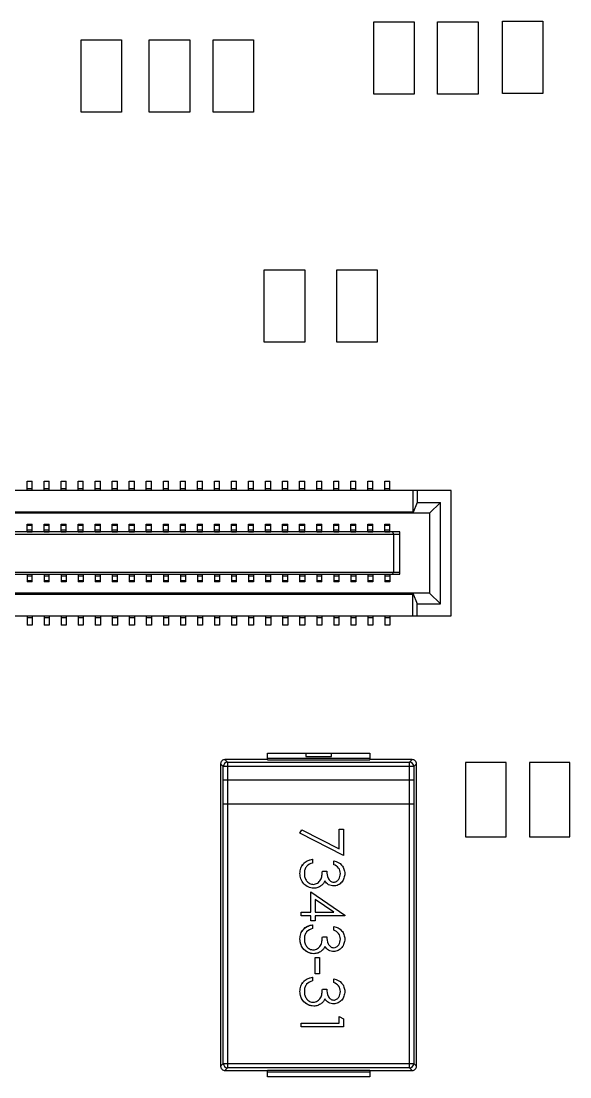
# Model space of a CAD drawing. Header units: millimetres. Extents: x 0 to 160, y -2 to 126.
# Drawn here: x 48.11 to 61, y 69.9 to 94.69 of the extents above; entities that cross this region are included whole.
import ezdxf

# ---------------------------------------------------------------- set-up
doc = ezdxf.new("R2010")
doc.units = ezdxf.units.MM

msp = doc.modelspace()

# ---------------------------------------------------------------- linework, layer by layer
at = {"color": 7, "linetype": 'Continuous', "lineweight": 25}
for p, q in [((56.396, 92.978), (56.396, 94.678)), ((56.396, 94.678), (57.346, 94.678)), ((57.346, 94.678), (57.346, 92.978)), ((57.894, 94.678), (58.844, 94.678)), ((57.894, 92.978), (57.894, 94.678)), ((58.844, 94.678), (58.844, 92.978)), ((59.418, 92.991), (59.418, 94.691)), ((59.418, 94.691), (60.368, 94.691)), ((60.368, 94.691), (60.368, 92.991)), ((49.525, 92.55), (49.525, 94.25)), ((49.525, 94.25), (50.475, 94.25)), ((50.475, 94.25), (50.475, 92.55)), ((51.125, 94.25), (52.075, 94.25)), ((51.125, 92.55), (51.125, 94.25)), ((52.075, 94.25), (52.075, 92.55)), ((52.625, 92.55), (52.625, 94.25)), ((52.625, 94.25), (53.575, 94.25)), ((53.575, 94.25), (53.575, 92.55)), ((57.346, 92.978), (56.396, 92.978)), ((58.844, 92.978), (57.894, 92.978)), ((60.368, 92.991), (59.418, 92.991)), ((50.475, 92.55), (49.525, 92.55)), ((52.075, 92.55), (51.125, 92.55)), ((53.575, 92.55), (52.625, 92.55)), ((53.825, 87.15), (53.825, 88.85)), ((53.825, 88.85), (54.775, 88.85)), ((54.775, 88.85), (54.775, 87.15)), ((55.525, 87.15), (55.525, 88.85)), ((55.525, 88.85), (56.475, 88.85)), ((56.475, 88.85), (56.475, 87.15)), ((54.775, 87.15), (53.825, 87.15)), ((56.475, 87.15), (55.525, 87.15)), ((48.255, 83.67), (48.255, 83.89)), ((48.255, 83.89), (48.375, 83.89)), ((48.375, 83.67), (48.375, 83.89)), ((48.655, 83.67), (48.655, 83.89)), ((48.655, 83.89), (48.775, 83.89)), ((48.775, 83.67), (48.775, 83.89)), ((49.055, 83.67), (49.055, 83.89)), ((49.055, 83.89), (49.175, 83.89)), ((49.175, 83.67), (49.175, 83.89)), ((49.455, 83.67), (49.455, 83.89)), ((49.455, 83.89), (49.575, 83.89)), ((49.575, 83.67), (49.575, 83.89)), ((49.855, 83.67), (49.855, 83.89)), ((49.855, 83.89), (49.975, 83.89)), ((49.975, 83.67), (49.975, 83.89)), ((50.255, 83.67), (50.255, 83.89)), ((50.255, 83.89), (50.375, 83.89)), ((50.375, 83.67), (50.375, 83.89)), ((50.655, 83.67), (50.655, 83.89)), ((50.655, 83.89), (50.775, 83.89)), ((50.775, 83.67), (50.775, 83.89)), ((51.055, 83.67), (51.055, 83.89)), ((51.055, 83.89), (51.175, 83.89)), ((51.175, 83.67), (51.175, 83.89)), ((51.455, 83.67), (51.455, 83.89)), ((51.455, 83.89), (51.575, 83.89)), ((51.575, 83.67), (51.575, 83.89)), ((51.855, 83.67), (51.855, 83.89)), ((51.855, 83.89), (51.975, 83.89)), ((51.975, 83.67), (51.975, 83.89)), ((52.255, 83.67), (52.255, 83.89)), ((52.255, 83.89), (52.375, 83.89)), ((52.375, 83.67), (52.375, 83.89)), ((52.655, 83.67), (52.655, 83.89)), ((52.655, 83.89), (52.775, 83.89)), ((52.775, 83.67), (52.775, 83.89)), ((53.055, 83.67), (53.055, 83.89)), ((53.055, 83.89), (53.175, 83.89)), ((53.175, 83.67), (53.175, 83.89)), ((53.455, 83.67), (53.455, 83.89)), ((53.455, 83.89), (53.575, 83.89)), ((53.575, 83.67), (53.575, 83.89)), ((53.855, 83.67), (53.855, 83.89)), ((53.855, 83.89), (53.975, 83.89)), ((53.975, 83.67), (53.975, 83.89)), ((54.255, 83.67), (54.255, 83.89)), ((54.255, 83.89), (54.375, 83.89)), ((54.375, 83.67), (54.375, 83.89)), ((54.655, 83.67), (54.655, 83.89)), ((54.655, 83.89), (54.775, 83.89)), ((54.775, 83.67), (54.775, 83.89)), ((55.055, 83.67), (55.055, 83.89)), ((55.055, 83.89), (55.175, 83.89)), ((55.175, 83.67), (55.175, 83.89)), ((55.455, 83.67), (55.455, 83.89)), ((55.455, 83.89), (55.575, 83.89)), ((55.575, 83.67), (55.575, 83.89)), ((55.855, 83.67), (55.855, 83.89)), ((55.855, 83.89), (55.975, 83.89)), ((55.975, 83.67), (55.975, 83.89)), ((56.255, 83.67), (56.255, 83.89)), ((56.255, 83.89), (56.375, 83.89)), ((56.375, 83.67), (56.375, 83.89)), ((56.655, 83.67), (56.655, 83.89)), ((56.655, 83.89), (56.775, 83.89)), ((56.775, 83.67), (56.775, 83.89)), ((58.215, 83.67), (35.615, 83.67)), ((48.255, 83.72), (48.375, 83.72)), ((48.655, 83.72), (48.775, 83.72)), ((49.055, 83.72), (49.175, 83.72)), ((49.455, 83.72), (49.575, 83.72)), ((49.855, 83.72), (49.975, 83.72)), ((50.255, 83.72), (50.375, 83.72)), ((50.655, 83.72), (50.775, 83.72)), ((51.055, 83.72), (51.175, 83.72)), ((51.455, 83.72), (51.575, 83.72)), ((51.855, 83.72), (51.975, 83.72)), ((52.255, 83.72), (52.375, 83.72)), ((52.655, 83.72), (52.775, 83.72)), ((53.055, 83.72), (53.175, 83.72)), ((53.455, 83.72), (53.575, 83.72)), ((53.855, 83.72), (53.975, 83.72)), ((54.255, 83.72), (54.375, 83.72)), ((54.655, 83.72), (54.775, 83.72)), ((55.055, 83.72), (55.175, 83.72)), ((55.455, 83.72), (55.575, 83.72)), ((55.855, 83.72), (55.975, 83.72)), ((56.255, 83.72), (56.375, 83.72)), ((56.655, 83.72), (56.775, 83.72)), ((57.315, 83.67), (57.315, 83.14)), ((57.415, 83.67), (57.415, 83.39)), ((58.215, 80.73), (58.215, 83.67)), ((57.415, 83.39), (57.315, 83.14)), ((57.415, 83.39), (57.965, 83.39)), ((57.965, 83.39), (57.705, 83.14)), ((57.965, 81.01), (57.965, 83.39)), ((57.705, 83.14), (36.125, 83.14)), ((36.515, 83.165), (57.315, 83.165)), ((57.705, 83.14), (57.705, 81.26)), ((48.255, 82.695), (48.255, 82.875)), ((48.255, 82.875), (48.375, 82.875)), ((48.255, 82.853), (48.375, 82.853)), ((48.375, 82.695), (48.375, 82.875)), ((48.655, 82.695), (48.655, 82.875)), ((48.655, 82.875), (48.775, 82.875)), ((48.655, 82.853), (48.775, 82.853)), ((48.775, 82.695), (48.775, 82.875)), ((49.055, 82.695), (49.055, 82.875)), ((49.055, 82.875), (49.175, 82.875)), ((49.055, 82.853), (49.175, 82.853)), ((49.175, 82.695), (49.175, 82.875)), ((49.455, 82.695), (49.455, 82.875)), ((49.455, 82.875), (49.575, 82.875)), ((49.455, 82.853), (49.575, 82.853)), ((49.575, 82.695), (49.575, 82.875)), ((49.855, 82.695), (49.855, 82.875)), ((49.855, 82.875), (49.975, 82.875)), ((49.855, 82.853), (49.975, 82.853)), ((49.975, 82.695), (49.975, 82.875)), ((50.255, 82.695), (50.255, 82.875)), ((50.255, 82.875), (50.375, 82.875)), ((50.255, 82.853), (50.375, 82.853)), ((50.375, 82.695), (50.375, 82.875)), ((50.655, 82.695), (50.655, 82.875)), ((50.655, 82.875), (50.775, 82.875)), ((50.655, 82.853), (50.775, 82.853)), ((50.775, 82.695), (50.775, 82.875)), ((51.055, 82.695), (51.055, 82.875)), ((51.055, 82.875), (51.175, 82.875)), ((51.055, 82.853), (51.175, 82.853)), ((51.175, 82.695), (51.175, 82.875)), ((51.455, 82.695), (51.455, 82.875)), ((51.455, 82.875), (51.575, 82.875)), ((51.455, 82.853), (51.575, 82.853)), ((51.575, 82.695), (51.575, 82.875)), ((51.855, 82.695), (51.855, 82.875)), ((51.855, 82.875), (51.975, 82.875)), ((51.855, 82.853), (51.975, 82.853)), ((51.975, 82.695), (51.975, 82.875)), ((52.255, 82.695), (52.255, 82.875)), ((52.255, 82.875), (52.375, 82.875)), ((52.255, 82.853), (52.375, 82.853)), ((52.375, 82.695), (52.375, 82.875)), ((52.655, 82.695), (52.655, 82.875)), ((52.655, 82.875), (52.775, 82.875)), ((52.655, 82.853), (52.775, 82.853)), ((52.775, 82.695), (52.775, 82.875)), ((53.055, 82.695), (53.055, 82.875)), ((53.055, 82.875), (53.175, 82.875)), ((53.055, 82.853), (53.175, 82.853)), ((53.175, 82.695), (53.175, 82.875)), ((53.455, 82.695), (53.455, 82.875)), ((53.455, 82.875), (53.575, 82.875)), ((53.455, 82.853), (53.575, 82.853)), ((53.575, 82.695), (53.575, 82.875)), ((53.855, 82.695), (53.855, 82.875)), ((53.855, 82.875), (53.975, 82.875)), ((53.855, 82.853), (53.975, 82.853)), ((53.975, 82.695), (53.975, 82.875)), ((54.255, 82.695), (54.255, 82.875)), ((54.255, 82.875), (54.375, 82.875)), ((54.255, 82.853), (54.375, 82.853)), ((54.375, 82.695), (54.375, 82.875)), ((54.655, 82.695), (54.655, 82.875)), ((54.655, 82.875), (54.775, 82.875)), ((54.655, 82.853), (54.775, 82.853)), ((54.775, 82.695), (54.775, 82.875)), ((55.055, 82.695), (55.055, 82.875)), ((55.055, 82.875), (55.175, 82.875)), ((55.055, 82.853), (55.175, 82.853)), ((55.175, 82.695), (55.175, 82.875)), ((55.455, 82.695), (55.455, 82.875)), ((55.455, 82.875), (55.575, 82.875)), ((55.455, 82.853), (55.575, 82.853)), ((55.575, 82.695), (55.575, 82.875)), ((55.855, 82.695), (55.855, 82.875)), ((55.855, 82.875), (55.975, 82.875)), ((55.855, 82.853), (55.975, 82.853)), ((55.975, 82.695), (55.975, 82.875)), ((56.255, 82.695), (56.255, 82.875)), ((56.255, 82.875), (56.375, 82.875)), ((56.255, 82.853), (56.375, 82.853)), ((56.375, 82.695), (56.375, 82.875)), ((56.655, 82.695), (56.655, 82.875)), ((56.655, 82.875), (56.775, 82.875)), ((56.655, 82.853), (56.775, 82.853)), ((56.775, 82.695), (56.775, 82.875)), ((57.005, 82.695), (36.825, 82.695)), ((36.825, 82.645), (57.005, 82.645)), ((48.255, 82.745), (48.375, 82.745)), ((48.255, 82.7), (48.375, 82.7)), ((48.655, 82.745), (48.775, 82.745)), ((48.655, 82.7), (48.775, 82.7)), ((49.055, 82.745), (49.175, 82.745)), ((49.055, 82.7), (49.175, 82.7)), ((49.455, 82.745), (49.575, 82.745)), ((49.455, 82.7), (49.575, 82.7)), ((49.855, 82.745), (49.975, 82.745)), ((49.855, 82.7), (49.975, 82.7)), ((50.255, 82.745), (50.375, 82.745)), ((50.255, 82.7), (50.375, 82.7)), ((50.655, 82.745), (50.775, 82.745)), ((50.655, 82.7), (50.775, 82.7)), ((51.055, 82.745), (51.175, 82.745)), ((51.055, 82.7), (51.175, 82.7)), ((51.455, 82.745), (51.575, 82.745)), ((51.455, 82.7), (51.575, 82.7)), ((51.855, 82.745), (51.975, 82.745)), ((51.855, 82.7), (51.975, 82.7)), ((52.255, 82.745), (52.375, 82.745)), ((52.255, 82.7), (52.375, 82.7)), ((52.655, 82.745), (52.775, 82.745)), ((52.655, 82.7), (52.775, 82.7)), ((53.055, 82.745), (53.175, 82.745)), ((53.055, 82.7), (53.175, 82.7)), ((53.455, 82.745), (53.575, 82.745)), ((53.455, 82.7), (53.575, 82.7)), ((53.855, 82.745), (53.975, 82.745)), ((53.855, 82.7), (53.975, 82.7)), ((54.255, 82.745), (54.375, 82.745)), ((54.255, 82.7), (54.375, 82.7)), ((54.655, 82.745), (54.775, 82.745)), ((54.655, 82.7), (54.775, 82.7)), ((55.055, 82.745), (55.175, 82.745)), ((55.055, 82.7), (55.175, 82.7)), ((55.455, 82.745), (55.575, 82.745)), ((55.455, 82.7), (55.575, 82.7)), ((55.855, 82.745), (55.975, 82.745)), ((55.855, 82.7), (55.975, 82.7)), ((56.255, 82.745), (56.375, 82.745)), ((56.255, 82.7), (56.375, 82.7)), ((56.655, 82.745), (56.775, 82.745)), ((56.655, 82.7), (56.775, 82.7)), ((56.834, 82.695), (56.855, 82.645)), ((56.855, 82.645), (56.855, 81.755)), ((57.005, 81.705), (57.005, 82.695)), ((36.825, 81.755), (57.005, 81.755)), ((36.825, 81.705), (57.005, 81.705)), ((48.255, 81.705), (48.255, 81.525)), ((48.375, 81.7), (48.255, 81.7)), ((48.375, 81.655), (48.255, 81.655)), ((48.375, 81.525), (48.375, 81.705)), ((48.655, 81.705), (48.655, 81.525)), ((48.775, 81.7), (48.655, 81.7)), ((48.775, 81.655), (48.655, 81.655)), ((48.775, 81.525), (48.775, 81.705)), ((49.055, 81.705), (49.055, 81.525)), ((49.175, 81.7), (49.055, 81.7)), ((49.175, 81.655), (49.055, 81.655)), ((49.175, 81.705), (49.175, 81.525)), ((49.455, 81.705), (49.455, 81.525)), ((49.575, 81.7), (49.455, 81.7)), ((49.575, 81.655), (49.455, 81.655)), ((49.575, 81.705), (49.575, 81.525)), ((49.855, 81.705), (49.855, 81.525)), ((49.975, 81.7), (49.855, 81.7)), ((49.975, 81.655), (49.855, 81.655)), ((49.975, 81.525), (49.975, 81.705)), ((50.255, 81.705), (50.255, 81.525)), ((50.375, 81.7), (50.255, 81.7)), ((50.375, 81.655), (50.255, 81.655)), ((50.375, 81.525), (50.375, 81.705)), ((50.655, 81.705), (50.655, 81.525)), ((50.775, 81.7), (50.655, 81.7)), ((50.775, 81.655), (50.655, 81.655)), ((50.775, 81.525), (50.775, 81.705)), ((51.055, 81.705), (51.055, 81.525)), ((51.175, 81.7), (51.055, 81.7)), ((51.175, 81.655), (51.055, 81.655)), ((51.175, 81.525), (51.175, 81.705)), ((51.455, 81.705), (51.455, 81.525)), ((51.575, 81.7), (51.455, 81.7)), ((51.575, 81.655), (51.455, 81.655)), ((51.575, 81.525), (51.575, 81.705)), ((51.855, 81.705), (51.855, 81.525)), ((51.975, 81.7), (51.855, 81.7)), ((51.975, 81.655), (51.855, 81.655)), ((51.975, 81.705), (51.975, 81.525)), ((52.255, 81.705), (52.255, 81.525)), ((52.375, 81.7), (52.255, 81.7)), ((52.375, 81.655), (52.255, 81.655)), ((52.375, 81.525), (52.375, 81.705)), ((52.655, 81.705), (52.655, 81.525)), ((52.775, 81.7), (52.655, 81.7)), ((52.775, 81.655), (52.655, 81.655)), ((52.775, 81.705), (52.775, 81.525)), ((53.055, 81.705), (53.055, 81.525)), ((53.175, 81.7), (53.055, 81.7)), ((53.175, 81.655), (53.055, 81.655)), ((53.175, 81.525), (53.175, 81.705)), ((53.455, 81.705), (53.455, 81.525)), ((53.575, 81.7), (53.455, 81.7)), ((53.575, 81.655), (53.455, 81.655)), ((53.575, 81.705), (53.575, 81.525)), ((53.855, 81.705), (53.855, 81.525)), ((53.975, 81.7), (53.855, 81.7)), ((53.975, 81.655), (53.855, 81.655)), ((53.975, 81.525), (53.975, 81.705)), ((54.255, 81.705), (54.255, 81.525)), ((54.375, 81.7), (54.255, 81.7)), ((54.375, 81.655), (54.255, 81.655)), ((54.375, 81.525), (54.375, 81.705)), ((54.655, 81.705), (54.655, 81.525)), ((54.775, 81.7), (54.655, 81.7)), ((54.775, 81.655), (54.655, 81.655)), ((54.775, 81.705), (54.775, 81.525)), ((55.055, 81.705), (55.055, 81.525)), ((55.175, 81.7), (55.055, 81.7)), ((55.175, 81.655), (55.055, 81.655)), ((55.175, 81.525), (55.175, 81.705)), ((55.455, 81.705), (55.455, 81.525)), ((55.575, 81.7), (55.455, 81.7)), ((55.575, 81.655), (55.455, 81.655)), ((55.575, 81.705), (55.575, 81.525)), ((55.855, 81.705), (55.855, 81.525)), ((55.975, 81.7), (55.855, 81.7)), ((55.975, 81.655), (55.855, 81.655)), ((55.975, 81.705), (55.975, 81.525)), ((56.255, 81.705), (56.255, 81.525)), ((56.375, 81.7), (56.255, 81.7)), ((56.375, 81.655), (56.255, 81.655)), ((56.375, 81.705), (56.375, 81.525)), ((56.655, 81.705), (56.655, 81.525)), ((56.775, 81.7), (56.655, 81.7)), ((56.775, 81.655), (56.655, 81.655)), ((56.775, 81.705), (56.775, 81.525)), ((56.834, 81.705), (56.855, 81.755)), ((48.375, 81.547), (48.255, 81.547)), ((48.375, 81.525), (48.255, 81.525)), ((48.775, 81.547), (48.655, 81.547)), ((48.775, 81.525), (48.655, 81.525)), ((49.175, 81.547), (49.055, 81.547)), ((49.175, 81.525), (49.055, 81.525)), ((49.575, 81.547), (49.455, 81.547)), ((49.575, 81.525), (49.455, 81.525)), ((49.975, 81.547), (49.855, 81.547)), ((49.975, 81.525), (49.855, 81.525)), ((50.375, 81.547), (50.255, 81.547)), ((50.375, 81.525), (50.255, 81.525)), ((50.775, 81.547), (50.655, 81.547)), ((50.775, 81.525), (50.655, 81.525)), ((51.175, 81.547), (51.055, 81.547)), ((51.175, 81.525), (51.055, 81.525)), ((51.575, 81.547), (51.455, 81.547)), ((51.575, 81.525), (51.455, 81.525)), ((51.975, 81.547), (51.855, 81.547)), ((51.975, 81.525), (51.855, 81.525)), ((52.375, 81.547), (52.255, 81.547)), ((52.375, 81.525), (52.255, 81.525)), ((52.775, 81.547), (52.655, 81.547)), ((52.775, 81.525), (52.655, 81.525)), ((53.175, 81.547), (53.055, 81.547)), ((53.175, 81.525), (53.055, 81.525)), ((53.575, 81.547), (53.455, 81.547)), ((53.575, 81.525), (53.455, 81.525)), ((53.975, 81.547), (53.855, 81.547)), ((53.975, 81.525), (53.855, 81.525)), ((54.375, 81.547), (54.255, 81.547)), ((54.375, 81.525), (54.255, 81.525)), ((54.775, 81.547), (54.655, 81.547)), ((54.775, 81.525), (54.655, 81.525)), ((55.175, 81.547), (55.055, 81.547)), ((55.175, 81.525), (55.055, 81.525)), ((55.575, 81.547), (55.455, 81.547)), ((55.575, 81.525), (55.455, 81.525)), ((55.975, 81.547), (55.855, 81.547)), ((55.975, 81.525), (55.855, 81.525)), ((56.375, 81.547), (56.255, 81.547)), ((56.375, 81.525), (56.255, 81.525)), ((56.775, 81.547), (56.655, 81.547)), ((56.775, 81.525), (56.655, 81.525)), ((57.705, 81.26), (36.125, 81.26)), ((36.515, 81.235), (57.315, 81.235)), ((57.315, 81.26), (57.415, 81.01)), ((57.315, 80.73), (57.315, 81.26)), ((57.965, 81.01), (57.705, 81.26)), ((57.415, 80.73), (57.415, 81.01)), ((57.415, 81.01), (57.965, 81.01)), ((35.615, 80.73), (58.215, 80.73)), ((48.255, 80.73), (48.255, 80.51)), ((48.375, 80.68), (48.255, 80.68)), ((48.375, 80.73), (48.375, 80.51)), ((48.655, 80.73), (48.655, 80.51)), ((48.775, 80.68), (48.655, 80.68)), ((48.775, 80.73), (48.775, 80.51)), ((49.055, 80.73), (49.055, 80.51)), ((49.175, 80.68), (49.055, 80.68)), ((49.175, 80.73), (49.175, 80.51)), ((49.455, 80.73), (49.455, 80.51)), ((49.575, 80.68), (49.455, 80.68)), ((49.575, 80.73), (49.575, 80.51)), ((49.855, 80.73), (49.855, 80.51)), ((49.975, 80.68), (49.855, 80.68)), ((49.975, 80.73), (49.975, 80.51)), ((50.255, 80.73), (50.255, 80.51)), ((50.375, 80.68), (50.255, 80.68)), ((50.375, 80.73), (50.375, 80.51)), ((50.655, 80.73), (50.655, 80.51)), ((50.775, 80.68), (50.655, 80.68)), ((50.775, 80.73), (50.775, 80.51)), ((51.055, 80.73), (51.055, 80.51)), ((51.175, 80.68), (51.055, 80.68)), ((51.175, 80.73), (51.175, 80.51)), ((51.455, 80.73), (51.455, 80.51)), ((51.575, 80.68), (51.455, 80.68)), ((51.575, 80.73), (51.575, 80.51)), ((51.855, 80.73), (51.855, 80.51)), ((51.975, 80.68), (51.855, 80.68)), ((51.975, 80.73), (51.975, 80.51)), ((52.255, 80.73), (52.255, 80.51)), ((52.375, 80.68), (52.255, 80.68)), ((52.375, 80.73), (52.375, 80.51)), ((52.655, 80.73), (52.655, 80.51)), ((52.775, 80.68), (52.655, 80.68)), ((52.775, 80.73), (52.775, 80.51)), ((53.055, 80.73), (53.055, 80.51)), ((53.175, 80.68), (53.055, 80.68)), ((53.175, 80.73), (53.175, 80.51)), ((53.455, 80.73), (53.455, 80.51)), ((53.575, 80.68), (53.455, 80.68)), ((53.575, 80.73), (53.575, 80.51)), ((53.855, 80.73), (53.855, 80.51)), ((53.975, 80.68), (53.855, 80.68)), ((53.975, 80.73), (53.975, 80.51)), ((54.255, 80.73), (54.255, 80.51)), ((54.375, 80.68), (54.255, 80.68)), ((54.375, 80.73), (54.375, 80.51)), ((54.655, 80.73), (54.655, 80.51)), ((54.775, 80.68), (54.655, 80.68)), ((54.775, 80.73), (54.775, 80.51)), ((55.055, 80.73), (55.055, 80.51)), ((55.175, 80.68), (55.055, 80.68)), ((55.175, 80.73), (55.175, 80.51)), ((55.455, 80.73), (55.455, 80.51)), ((55.575, 80.68), (55.455, 80.68)), ((55.575, 80.73), (55.575, 80.51)), ((55.855, 80.73), (55.855, 80.51)), ((55.975, 80.68), (55.855, 80.68)), ((55.975, 80.73), (55.975, 80.51)), ((56.255, 80.73), (56.255, 80.51)), ((56.375, 80.68), (56.255, 80.68)), ((56.375, 80.73), (56.375, 80.51)), ((56.655, 80.73), (56.655, 80.51)), ((56.775, 80.68), (56.655, 80.68)), ((56.775, 80.73), (56.775, 80.51)), ((48.375, 80.51), (48.255, 80.51)), ((48.775, 80.51), (48.655, 80.51)), ((49.175, 80.51), (49.055, 80.51)), ((49.575, 80.51), (49.455, 80.51)), ((49.975, 80.51), (49.855, 80.51)), ((50.375, 80.51), (50.255, 80.51)), ((50.775, 80.51), (50.655, 80.51)), ((51.175, 80.51), (51.055, 80.51)), ((51.575, 80.51), (51.455, 80.51)), ((51.975, 80.51), (51.855, 80.51)), ((52.375, 80.51), (52.255, 80.51)), ((52.775, 80.51), (52.655, 80.51)), ((53.175, 80.51), (53.055, 80.51)), ((53.575, 80.51), (53.455, 80.51)), ((53.975, 80.51), (53.855, 80.51)), ((54.375, 80.51), (54.255, 80.51)), ((54.775, 80.51), (54.655, 80.51)), ((55.175, 80.51), (55.055, 80.51)), ((55.575, 80.51), (55.455, 80.51)), ((55.975, 80.51), (55.855, 80.51)), ((56.375, 80.51), (56.255, 80.51)), ((56.775, 80.51), (56.655, 80.51)), ((52.9, 77.35), (52.963, 77.287)), ((53.9, 77.35), (52.9, 77.35)), ((53.9, 77.346), (53.9, 77.5)), ((53.9, 77.5), (54.8, 77.5)), ((56.3, 77.38), (53.9, 77.38)), ((54.8, 77.5), (54.8, 77.42)), ((55.4, 77.493), (54.8, 77.493)), ((54.8, 77.42), (55.4, 77.42)), ((55.4, 77.5), (56.3, 77.5)), ((55.4, 77.42), (55.4, 77.5)), ((56.3, 77.5), (56.3, 77.346)), ((57.3, 77.35), (56.3, 77.35)), ((57.237, 77.287), (57.3, 77.35)), ((52.863, 77.187), (52.8, 77.25)), ((52.8, 77.25), (52.8, 70.15)), ((57.337, 77.187), (52.863, 77.187)), ((52.863, 70.213), (52.863, 77.187)), ((52.963, 77.287), (57.237, 77.287)), ((52.963, 77.287), (52.963, 70.113)), ((53.9, 77.346), (56.3, 77.346)), ((57.237, 70.113), (57.237, 77.287)), ((57.4, 77.25), (57.337, 77.187)), ((57.337, 77.187), (57.337, 70.213)), ((57.4, 70.15), (57.4, 77.25)), ((58.551, 77.285), (58.551, 75.535)), ((59.501, 77.285), (58.551, 77.285)), ((59.501, 75.535), (59.501, 77.285)), ((60.05, 77.285), (60.05, 75.535)), ((61, 77.285), (60.05, 77.285)), ((61, 75.535), (61, 77.285)), ((57.337, 76.87), (52.863, 76.87)), ((52.863, 76.309), (57.337, 76.309)), ((54.662, 75.626), (54.705, 75.704)), ((55.688, 75.101), (54.662, 75.626)), ((54.705, 75.704), (55.586, 75.253)), ((55.586, 75.253), (55.586, 75.716)), ((55.586, 75.716), (55.688, 75.716)), ((55.688, 75.716), (55.688, 75.101)), ((58.551, 75.535), (59.501, 75.535)), ((60.05, 75.535), (61, 75.535)), ((54.957, 75.011), (54.957, 74.921)), ((55.457, 74.883), (55.457, 74.972)), ((55.188, 74.729), (55.291, 74.729)), ((54.919, 73.767), (54.919, 74.242)), ((54.919, 74.242), (55.714, 73.696)), ((55.456, 73.767), (55.021, 74.065)), ((55.021, 74.065), (55.021, 73.767)), ((54.688, 73.767), (54.919, 73.767)), ((54.688, 73.678), (54.688, 73.767)), ((54.919, 73.678), (54.688, 73.678)), ((54.919, 73.562), (54.919, 73.678)), ((55.021, 73.767), (55.456, 73.767)), ((55.021, 73.678), (55.021, 73.562)), ((55.714, 73.678), (55.021, 73.678)), ((55.714, 73.696), (55.714, 73.678)), ((55.021, 73.562), (54.919, 73.562)), ((54.957, 73.472), (54.957, 73.383)), ((55.457, 73.344), (55.457, 73.434)), ((55.188, 73.19), (55.291, 73.19)), ((55.021, 72.319), (55.021, 72.703)), ((55.021, 72.703), (55.124, 72.703)), ((55.124, 72.703), (55.124, 72.319)), ((54.957, 72.242), (54.957, 72.152)), ((55.124, 72.319), (55.021, 72.319)), ((55.457, 72.114), (55.457, 72.203)), ((55.188, 71.96), (55.291, 71.96)), ((54.688, 71.165), (55.586, 71.165)), ((54.688, 71.075), (54.688, 71.165)), ((55.586, 71.165), (55.586, 71.319)), ((55.586, 71.319), (55.688, 71.26)), ((55.688, 71.26), (55.688, 71.075)), ((55.688, 71.075), (54.688, 71.075)), ((52.8, 70.15), (52.863, 70.213)), ((52.863, 70.213), (57.337, 70.213)), ((57.337, 70.213), (57.4, 70.15)), ((52.963, 70.113), (52.9, 70.05)), ((52.9, 70.05), (53.9, 70.05)), ((57.237, 70.113), (52.963, 70.113)), ((53.9, 70.054), (56.3, 70.054)), ((53.9, 69.9), (53.9, 70.054)), ((53.9, 70.02), (56.3, 70.02)), ((56.3, 70.054), (56.3, 69.9)), ((56.3, 70.05), (57.3, 70.05)), ((57.3, 70.05), (57.237, 70.113)), ((56.3, 69.9), (53.9, 69.9))]:
    msp.add_line(p, q, dxfattribs=at)
for centre, start, end in [((52.963, 77.187), 90.1836, 179.8164), ((57.237, 77.187), 0.1836, 89.8164), ((52.963, 70.213), 180.1836, 269.8164), ((57.237, 70.213), 270.1836, 359.8164)]:
    msp.add_arc(centre, 0.1, start, end, dxfattribs=at)
for points, knots in [([(52.9, 77.35), (52.876, 77.35), (52.849, 77.34), (52.81, 77.301), (52.8, 77.274), (52.8, 77.25)], [0, 0, 0, 0, 0.5, 0.5, 1, 1, 1, 1]), ([(57.4, 77.25), (57.4, 77.274), (57.39, 77.301), (57.351, 77.34), (57.324, 77.35), (57.3, 77.35)], [0, 0, 0, 0, 0.5, 0.5, 1, 1, 1, 1]), ([(54.662, 74.677), (54.663, 74.718), (54.668, 74.759), (54.694, 74.836), (54.715, 74.872), (54.798, 74.963), (54.877, 74.995), (54.957, 75.011)], [0, 0, 0, 0, 0.25, 0.25, 0.5, 0.5, 1, 1, 1, 1]), ([(54.719, 74.858), (54.732, 74.881), (54.764, 74.936), (54.853, 74.985), (54.923, 75.002), (54.957, 75.011)], [0, 0, 0, 0, 0.268795, 0.634022, 1, 1, 1, 1]), ([(55.457, 74.972), (55.527, 74.956), (55.594, 74.924), (55.665, 74.844), (55.684, 74.813), (55.708, 74.746), (55.713, 74.71), (55.714, 74.675)], [0, 0, 0, 0, 0.5, 0.5, 0.75, 0.75, 1, 1, 1, 1]), ([(55.611, 74.674), (55.61, 74.72), (55.599, 74.767), (55.542, 74.84), (55.5, 74.864), (55.457, 74.883)], [0, 0, 0, 0, 0.5, 0.5, 1, 1, 1, 1]), ([(55.611, 74.674), (55.61, 74.72), (55.599, 74.767), (55.542, 74.84), (55.5, 74.864), (55.457, 74.883)], [0, 0, 0, 0, 0.5, 0.5, 1, 1, 1, 1]), ([(54.985, 74.331), (54.941, 74.333), (54.897, 74.341), (54.817, 74.377), (54.781, 74.403), (54.721, 74.468), (54.698, 74.507), (54.669, 74.589), (54.664, 74.633), (54.662, 74.677)], [0, 0, 0, 0, 0.25, 0.25, 0.5, 0.5, 0.75, 0.75, 1, 1, 1, 1]), ([(54.819, 74.843), (54.801, 74.819), (54.786, 74.793), (54.769, 74.736), (54.765, 74.706), (54.765, 74.676)], [0, 0, 0, 0, 0.5, 0.5, 1, 1, 1, 1]), ([(54.765, 74.676), (54.766, 74.645), (54.768, 74.614), (54.785, 74.555), (54.799, 74.527), (54.837, 74.479), (54.861, 74.458), (54.915, 74.429), (54.946, 74.422), (54.977, 74.421)], [0, 0, 0, 0, 0.25, 0.25, 0.5, 0.5, 0.75, 0.75, 1, 1, 1, 1]), ([(54.977, 74.421), (55.011, 74.423), (55.046, 74.432), (55.104, 74.47), (55.129, 74.496), (55.163, 74.557), (55.172, 74.591), (55.184, 74.659), (55.186, 74.694), (55.188, 74.729)], [0, 0, 0, 0, 0.25, 0.25, 0.5, 0.5, 0.75, 0.75, 1, 1, 1, 1]), ([(55.291, 74.729), (55.292, 74.673), (55.301, 74.616), (55.337, 74.54), (55.354, 74.516), (55.398, 74.482), (55.426, 74.474), (55.454, 74.472)], [0, 0, 0, 0, 0.5, 0.5, 0.75, 0.75, 1, 1, 1, 1]), ([(55.714, 74.675), (55.713, 74.639), (55.708, 74.602), (55.684, 74.534), (55.666, 74.502), (55.62, 74.447), (55.591, 74.424), (55.526, 74.392), (55.49, 74.384), (55.454, 74.383)], [0, 0, 0, 0, 0.25, 0.25, 0.5, 0.5, 0.75, 0.75, 1, 1, 1, 1]), ([(55.454, 74.472), (55.478, 74.473), (55.502, 74.479), (55.542, 74.503), (55.559, 74.521), (55.6, 74.578), (55.61, 74.626), (55.611, 74.674)], [0, 0, 0, 0, 0.25, 0.25, 0.5, 0.5, 1, 1, 1, 1]), ([(55.163, 74.391), (55.137, 74.372), (55.109, 74.356), (55.049, 74.336), (55.017, 74.332), (54.985, 74.331)], [0, 0, 0, 0, 0.5, 0.5, 1, 1, 1, 1]), ([(55.248, 74.5), (55.238, 74.479), (55.227, 74.458), (55.198, 74.421), (55.181, 74.406), (55.163, 74.391)], [0, 0, 0, 0, 0.5, 0.5, 1, 1, 1, 1]), ([(55.454, 74.383), (55.413, 74.384), (55.371, 74.392), (55.3, 74.434), (55.272, 74.466), (55.248, 74.5)], [0, 0, 0, 0, 0.5, 0.5, 1, 1, 1, 1]), ([(54.662, 73.139), (54.663, 73.18), (54.668, 73.221), (54.694, 73.298), (54.715, 73.334), (54.798, 73.425), (54.877, 73.457), (54.957, 73.472)], [0, 0, 0, 0, 0.25, 0.25, 0.5, 0.5, 1, 1, 1, 1]), ([(54.719, 73.32), (54.732, 73.343), (54.764, 73.397), (54.853, 73.447), (54.923, 73.464), (54.957, 73.472)], [0, 0, 0, 0, 0.268795, 0.634022, 1, 1, 1, 1]), ([(55.457, 73.434), (55.527, 73.417), (55.594, 73.386), (55.665, 73.306), (55.684, 73.275), (55.708, 73.208), (55.713, 73.172), (55.714, 73.136)], [0, 0, 0, 0, 0.5, 0.5, 0.75, 0.75, 1, 1, 1, 1]), ([(54.985, 72.793), (54.941, 72.795), (54.897, 72.803), (54.817, 72.839), (54.781, 72.865), (54.721, 72.929), (54.698, 72.968), (54.669, 73.051), (54.664, 73.095), (54.662, 73.139)], [0, 0, 0, 0, 0.25, 0.25, 0.5, 0.5, 0.75, 0.75, 1, 1, 1, 1]), ([(54.819, 73.304), (54.801, 73.281), (54.786, 73.254), (54.769, 73.197), (54.765, 73.167), (54.765, 73.137)], [0, 0, 0, 0, 0.5, 0.5, 1, 1, 1, 1]), ([(54.765, 73.137), (54.766, 73.107), (54.768, 73.076), (54.785, 73.017), (54.799, 72.989), (54.837, 72.94), (54.861, 72.919), (54.915, 72.89), (54.946, 72.883), (54.977, 72.883)], [0, 0, 0, 0, 0.25, 0.25, 0.5, 0.5, 0.75, 0.75, 1, 1, 1, 1]), ([(54.977, 72.883), (55.011, 72.884), (55.046, 72.893), (55.104, 72.931), (55.129, 72.957), (55.163, 73.018), (55.172, 73.052), (55.184, 73.121), (55.186, 73.156), (55.188, 73.19)], [0, 0, 0, 0, 0.25, 0.25, 0.5, 0.5, 0.75, 0.75, 1, 1, 1, 1]), ([(55.291, 73.19), (55.292, 73.134), (55.301, 73.078), (55.337, 73.002), (55.354, 72.978), (55.398, 72.944), (55.426, 72.935), (55.454, 72.934)], [0, 0, 0, 0, 0.5, 0.5, 0.75, 0.75, 1, 1, 1, 1]), ([(55.714, 73.136), (55.713, 73.1), (55.708, 73.064), (55.684, 72.996), (55.666, 72.964), (55.62, 72.908), (55.591, 72.885), (55.526, 72.853), (55.49, 72.846), (55.454, 72.844)], [0, 0, 0, 0, 0.25, 0.25, 0.5, 0.5, 0.75, 0.75, 1, 1, 1, 1]), ([(55.454, 72.934), (55.478, 72.935), (55.502, 72.94), (55.542, 72.965), (55.559, 72.982), (55.6, 73.04), (55.61, 73.088), (55.611, 73.135)], [0, 0, 0, 0, 0.25, 0.25, 0.5, 0.5, 1, 1, 1, 1]), ([(55.611, 73.135), (55.61, 73.182), (55.599, 73.229), (55.542, 73.302), (55.5, 73.326), (55.457, 73.344)], [0, 0, 0, 0, 0.5, 0.5, 1, 1, 1, 1]), ([(55.611, 73.135), (55.61, 73.182), (55.599, 73.229), (55.542, 73.302), (55.5, 73.326), (55.457, 73.344)], [0, 0, 0, 0, 0.5, 0.5, 1, 1, 1, 1]), ([(54.985, 72.793), (54.936, 72.8), (54.838, 72.814), (54.732, 72.909), (54.681, 72.998), (54.675, 73.049), (54.674, 73.061)], [0, 0, 0, 0, 0.328825, 0.657922, 0.917445, 1, 1, 1, 1]), ([(55.248, 72.961), (55.238, 72.94), (55.227, 72.92), (55.198, 72.883), (55.181, 72.867), (55.163, 72.853)], [0, 0, 0, 0, 0.5, 0.5, 1, 1, 1, 1]), ([(55.454, 72.844), (55.413, 72.846), (55.371, 72.854), (55.3, 72.896), (55.272, 72.927), (55.248, 72.961)], [0, 0, 0, 0, 0.5, 0.5, 1, 1, 1, 1]), ([(55.163, 72.853), (55.137, 72.834), (55.109, 72.818), (55.049, 72.798), (55.017, 72.794), (54.985, 72.793)], [0, 0, 0, 0, 0.5, 0.5, 1, 1, 1, 1]), ([(54.662, 71.908), (54.663, 71.949), (54.668, 71.99), (54.694, 72.067), (54.715, 72.103), (54.798, 72.194), (54.877, 72.226), (54.957, 72.242)], [0, 0, 0, 0, 0.25, 0.25, 0.5, 0.5, 1, 1, 1, 1]), ([(54.719, 72.089), (54.732, 72.112), (54.764, 72.166), (54.853, 72.216), (54.923, 72.233), (54.957, 72.242)], [0, 0, 0, 0, 0.268795, 0.634022, 1, 1, 1, 1]), ([(55.457, 72.203), (55.527, 72.187), (55.594, 72.155), (55.665, 72.075), (55.684, 72.044), (55.708, 71.977), (55.713, 71.941), (55.714, 71.906)], [0, 0, 0, 0, 0.5, 0.5, 0.75, 0.75, 1, 1, 1, 1]), ([(54.985, 71.562), (54.941, 71.564), (54.897, 71.572), (54.817, 71.608), (54.781, 71.634), (54.721, 71.699), (54.698, 71.737), (54.669, 71.82), (54.664, 71.864), (54.662, 71.908)], [0, 0, 0, 0, 0.25, 0.25, 0.5, 0.5, 0.75, 0.75, 1, 1, 1, 1]), ([(54.819, 72.074), (54.801, 72.05), (54.786, 72.024), (54.769, 71.966), (54.765, 71.936), (54.765, 71.907)], [0, 0, 0, 0, 0.5, 0.5, 1, 1, 1, 1]), ([(54.765, 71.907), (54.766, 71.876), (54.768, 71.845), (54.785, 71.786), (54.799, 71.758), (54.837, 71.71), (54.861, 71.689), (54.915, 71.659), (54.946, 71.653), (54.977, 71.652)], [0, 0, 0, 0, 0.25, 0.25, 0.5, 0.5, 0.75, 0.75, 1, 1, 1, 1]), ([(54.977, 71.652), (55.011, 71.654), (55.046, 71.663), (55.104, 71.701), (55.129, 71.727), (55.163, 71.787), (55.172, 71.822), (55.184, 71.89), (55.186, 71.925), (55.188, 71.96)], [0, 0, 0, 0, 0.25, 0.25, 0.5, 0.5, 0.75, 0.75, 1, 1, 1, 1]), ([(55.291, 71.96), (55.292, 71.904), (55.301, 71.847), (55.337, 71.771), (55.354, 71.747), (55.398, 71.713), (55.426, 71.705), (55.454, 71.703)], [0, 0, 0, 0, 0.5, 0.5, 0.75, 0.75, 1, 1, 1, 1]), ([(55.714, 71.906), (55.713, 71.869), (55.708, 71.833), (55.684, 71.765), (55.666, 71.733), (55.62, 71.677), (55.591, 71.655), (55.526, 71.623), (55.49, 71.615), (55.454, 71.614)], [0, 0, 0, 0, 0.25, 0.25, 0.5, 0.5, 0.75, 0.75, 1, 1, 1, 1]), ([(55.454, 71.703), (55.478, 71.704), (55.502, 71.71), (55.542, 71.734), (55.559, 71.752), (55.6, 71.809), (55.61, 71.857), (55.611, 71.904)], [0, 0, 0, 0, 0.25, 0.25, 0.5, 0.5, 1, 1, 1, 1]), ([(55.611, 71.904), (55.61, 71.951), (55.599, 71.998), (55.542, 72.071), (55.5, 72.095), (55.457, 72.114)], [0, 0, 0, 0, 0.5, 0.5, 1, 1, 1, 1]), ([(55.611, 71.904), (55.61, 71.951), (55.599, 71.998), (55.542, 72.071), (55.5, 72.095), (55.457, 72.114)], [0, 0, 0, 0, 0.5, 0.5, 1, 1, 1, 1]), ([(54.985, 71.562), (54.936, 71.569), (54.838, 71.584), (54.732, 71.678), (54.681, 71.767), (54.675, 71.818), (54.674, 71.83)], [0, 0, 0, 0, 0.328825, 0.657922, 0.917445, 1, 1, 1, 1]), ([(55.248, 71.73), (55.238, 71.709), (55.227, 71.689), (55.198, 71.652), (55.181, 71.637), (55.163, 71.622)], [0, 0, 0, 0, 0.5, 0.5, 1, 1, 1, 1]), ([(55.454, 71.614), (55.413, 71.615), (55.371, 71.623), (55.3, 71.665), (55.272, 71.696), (55.248, 71.73)], [0, 0, 0, 0, 0.5, 0.5, 1, 1, 1, 1]), ([(55.163, 71.622), (55.137, 71.603), (55.109, 71.587), (55.049, 71.567), (55.017, 71.563), (54.985, 71.562)], [0, 0, 0, 0, 0.5, 0.5, 1, 1, 1, 1]), ([(52.8, 70.15), (52.8, 70.126), (52.81, 70.099), (52.849, 70.06), (52.876, 70.05), (52.9, 70.05)], [0, 0, 0, 0, 0.5, 0.5, 1, 1, 1, 1]), ([(57.3, 70.05), (57.324, 70.05), (57.351, 70.06), (57.39, 70.099), (57.4, 70.126), (57.4, 70.15)], [0, 0, 0, 0, 0.5, 0.5, 1, 1, 1, 1])]:
    msp.add_open_spline(points, degree=3, knots=knots, dxfattribs=at)
for points in [[(54.957, 74.921), (54.906, 74.906), (54.855, 74.883), (54.819, 74.843)], [(54.957, 73.383), (54.906, 73.367), (54.855, 73.345), (54.819, 73.304)], [(54.957, 72.152), (54.906, 72.136), (54.855, 72.114), (54.819, 72.074)]]:
    msp.add_open_spline(points, degree=3, dxfattribs=at)

doc.saveas('drawing.dxf')
